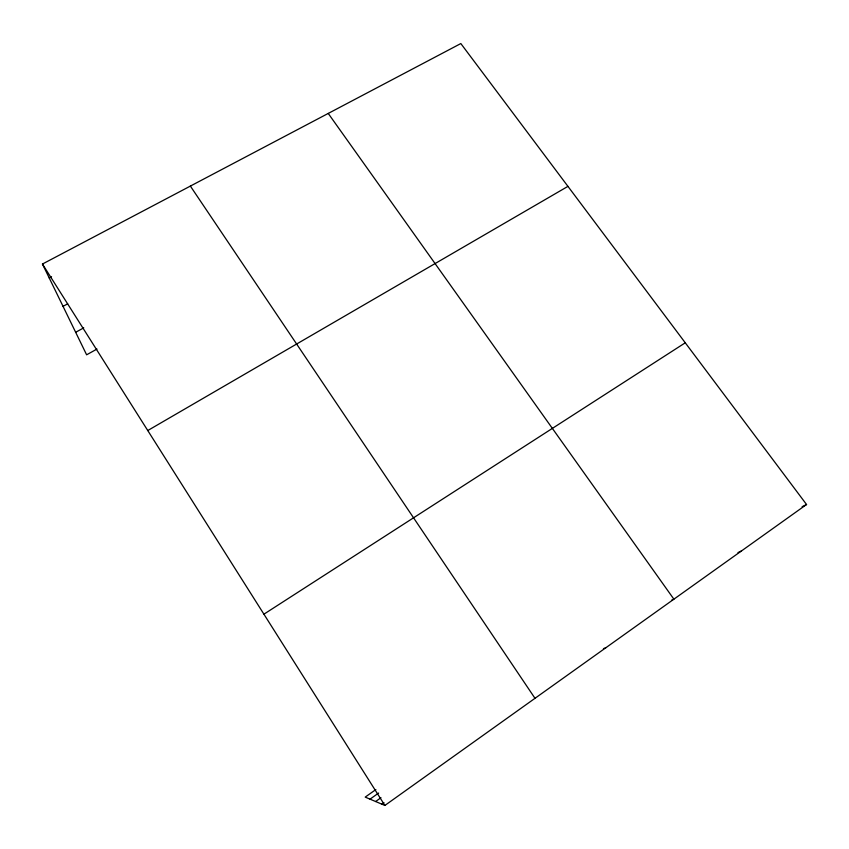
<?xml version="1.0" encoding="UTF-8"?>
<svg xmlns="http://www.w3.org/2000/svg" width="849" height="849" viewBox="0 0 849 849"><rect width="100%" height="100%" fill="white"/><g stroke="black" fill="none" stroke-linecap="round" stroke-linejoin="round"><path stroke-width="1.27" d="M375.884 789.549L365.208 797.105L384.884 805.446L806.55 504.508L460.827 43.554L42.45 264.039L86.619 354.808L96.998 349.045M375.619 801.52L380.978 797.71M381.806 804.152L383.96 802.613M370.015 799.153L378.612 793.051M263.912 614.188L685.27 342.794M147.758 430.539L567.939 186.366M75.657 332.288L83.743 327.863M63.038 306.34L67.687 303.825M49.231 277.984L51.556 276.753M802.125 506.704L806.55 504.508M737.983 552.572L741.474 550.948M671.676 600.116L673.894 599.182L328.234 113.426M603.437 648.647L605.772 647.798M190.367 186.08L534.997 698.313M42.45 264.039L384.884 805.446"/></g></svg>
